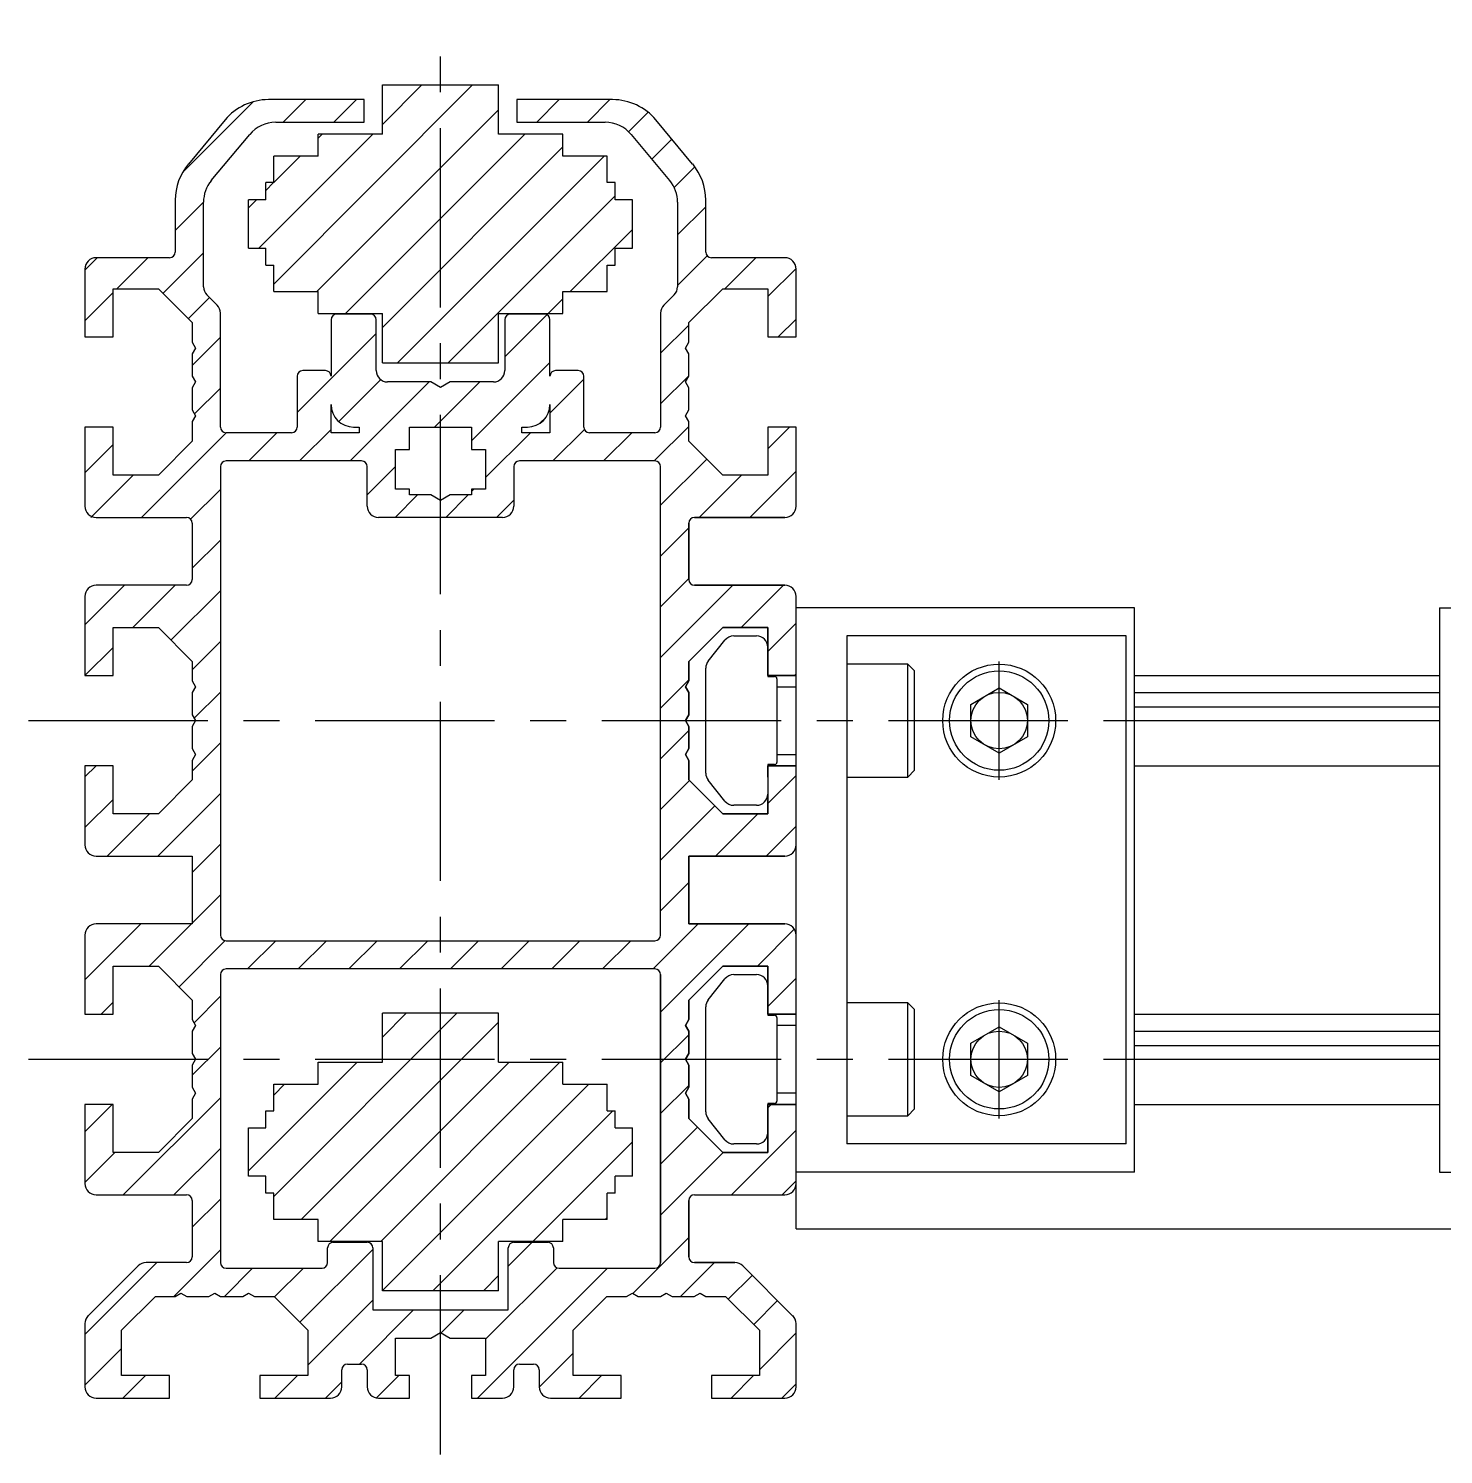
# Model space of a CAD drawing. Extents: x -2 to 4482, y -8 to 1007.
# Drawn here: x 4259.4 to 4384.8, y 187 to 313.3 of the extents above; entities that cross this region are included whole.
import ezdxf

# ---------------------------------------------------------------- set-up
doc = ezdxf.new("R2010")
doc.units = 0
doc.header["$LTSCALE"] = 0.5
doc.linetypes.add('CENTER', pattern=[50.8, 31.75, -6.35, 6.35, -6.35])
for name, color, linetype in [('MSM_CENTER', 1, 'CENTER'), ('MSM_CONTINUOUS', 7, 'CONTINUOUS'), ('MSM_NARROW', 5, 'CONTINUOUS')]:
    doc.layers.add(name, color=color, linetype=linetype)

msp = doc.modelspace()

# ---------------------------------------------------------------- linework, layer by layer
at = {"layer": 'MSM_CENTER'}
for p, q in [((4295.92, 187), (4295.92, 313.3)), ((4345.42, 246.75), (4345.42, 257.25)), ((4259.42, 252), (4482.42, 252)), ((4345.42, 216.75), (4345.42, 227.25)), ((4259.42, 222), (4482.42, 222)), ((4340.17, 222), (4350.67, 222))]:
    msp.add_line(p, q, dxfattribs=at)
at = {"layer": 'MSM_CONTINUOUS'}
for p, q in [((4290.77, 308), (4290.77, 308.3)), ((4290.77, 308.3), (4301.07, 308.3)), ((4301.07, 308), (4301.07, 308.3)), ((4289.17, 307), (4280.67, 307)), ((4289.17, 305), (4289.17, 307)), ((4290.77, 303.94), (4290.77, 308)), ((4301.07, 303.94), (4301.07, 308)), ((4311.17, 307), (4302.67, 307)), ((4302.67, 307), (4302.67, 305)), ((4276.83, 305.2), (4273.58, 301.3)), ((4281.32, 305), (4289.17, 305)), ((4302.67, 305), (4310.51, 305)), ((4318.26, 301.3), (4315.01, 305.2)), ((4275.61, 299.84), (4279.02, 303.92)), ((4290.77, 303.94), (4285.07, 303.94)), ((4285.07, 302), (4285.07, 303.94)), ((4306.77, 303.94), (4301.07, 303.94)), ((4306.77, 302), (4306.77, 303.94)), ((4312.82, 303.92), (4316.22, 299.84)), ((4285.07, 302), (4281.14, 302)), ((4281.14, 299.65), (4281.14, 302)), ((4310.7, 302), (4306.77, 302)), ((4310.7, 299.65), (4310.7, 302)), ((4281.14, 299.65), (4280.44, 299.65)), ((4280.44, 298.14), (4280.44, 299.65)), ((4311.4, 299.65), (4310.7, 299.65)), ((4311.4, 298.14), (4311.4, 299.65)), ((4272.42, 298.1), (4272.42, 293.5)), ((4280.44, 298.14), (4278.92, 298.14)), ((4278.92, 293.86), (4278.92, 298.14)), ((4312.92, 298.14), (4311.4, 298.14)), ((4312.92, 293.86), (4312.92, 298.14)), ((4319.42, 293.5), (4319.42, 298.1)), ((4274.92, 290.41), (4274.92, 297.91)), ((4316.92, 297.91), (4316.92, 290.41)), ((4278.92, 293.86), (4280.44, 293.86)), ((4280.44, 292.35), (4280.44, 293.86)), ((4311.4, 293.86), (4312.92, 293.86)), ((4311.4, 292.35), (4311.4, 293.86)), ((4264.42, 292), (4264.42, 286)), ((4271.92, 293), (4265.42, 293)), ((4280.44, 292.35), (4281.14, 292.35)), ((4281.14, 290), (4281.14, 292.35)), ((4310.7, 292.35), (4311.4, 292.35)), ((4310.7, 290), (4310.7, 292.35)), ((4326.42, 293), (4319.92, 293)), ((4327.42, 286), (4327.42, 292)), ((4266.92, 286), (4266.92, 290.25)), ((4266.92, 290.25), (4270.92, 290.25)), ((4270.92, 290.25), (4273.92, 287.25)), ((4276.12, 288.79), (4275.21, 289.71)), ((4281.14, 290), (4285.07, 290)), ((4285.07, 288.06), (4285.07, 290)), ((4306.77, 290), (4310.7, 290)), ((4306.77, 288.06), (4306.77, 290)), ((4316.62, 289.71), (4315.71, 288.79)), ((4317.92, 287.25), (4320.92, 290.25)), ((4320.92, 290.25), (4324.92, 290.25)), ((4324.92, 290.25), (4324.92, 286)), ((4276.42, 278), (4276.42, 288.09)), ((4285.07, 288.06), (4290.77, 288.06)), ((4289.72, 288), (4286.72, 288)), ((4290.77, 283.7), (4290.77, 288.06)), ((4301.07, 288.06), (4306.77, 288.06)), ((4301.07, 283.7), (4301.07, 288.06)), ((4305.12, 288), (4302.12, 288)), ((4315.42, 288.09), (4315.42, 278)), ((4273.92, 287.25), (4273.92, 285.52)), ((4286.22, 287.5), (4286.22, 282.5)), ((4290.22, 283), (4290.22, 287.5)), ((4301.62, 287.5), (4301.62, 283)), ((4305.62, 282.5), (4305.62, 287.5)), ((4317.92, 285.52), (4317.92, 287.25)), ((4264.42, 286), (4266.92, 286)), ((4273.92, 285.52), (4274.22, 285)), ((4317.62, 285), (4317.92, 285.52)), ((4324.92, 286), (4327.42, 286)), ((4274.22, 285), (4273.92, 284.48)), ((4273.92, 284.48), (4273.92, 282.52)), ((4317.92, 284.48), (4317.62, 285)), ((4317.92, 282.52), (4317.92, 284.48)), ((4285.72, 283), (4283.72, 283)), ((4290.77, 283.7), (4301.07, 283.7)), ((4308.12, 283), (4306.12, 283)), ((4273.92, 282.52), (4274.22, 282)), ((4274.22, 282), (4273.92, 281.48)), ((4283.22, 282.5), (4283.22, 278)), ((4295.05, 282), (4291.22, 282)), ((4295.92, 281.5), (4295.05, 282)), ((4296.78, 282), (4295.92, 281.5)), ((4300.62, 282), (4296.78, 282)), ((4308.62, 278), (4308.62, 282.5)), ((4317.62, 282), (4317.92, 282.52)), ((4317.92, 281.48), (4317.62, 282)), ((4273.92, 281.48), (4273.92, 279.52)), ((4317.92, 279.52), (4317.92, 281.48)), ((4273.92, 279.52), (4274.22, 279)), ((4286.22, 277.5), (4286.22, 280)), ((4305.62, 280), (4305.62, 277.5)), ((4317.62, 279), (4317.92, 279.52)), ((4266.92, 278), (4264.42, 278)), ((4264.42, 278), (4264.42, 271)), ((4266.92, 273.75), (4266.92, 278)), ((4274.22, 279), (4273.92, 278.48)), ((4273.92, 278.48), (4273.92, 276.75)), ((4288.22, 278), (4288.72, 278)), ((4288.72, 278), (4288.72, 277.5)), ((4293.17, 276), (4293.17, 278)), ((4293.17, 278), (4298.67, 278)), ((4298.67, 278), (4298.67, 276)), ((4303.12, 278), (4303.62, 278)), ((4303.12, 277.5), (4303.12, 278)), ((4317.92, 278.48), (4317.62, 279)), ((4317.92, 276.75), (4317.92, 278.48)), ((4327.42, 278), (4324.92, 278)), ((4324.92, 278), (4324.92, 273.75)), ((4327.42, 271), (4327.42, 278)), ((4273.92, 276.75), (4270.92, 273.75)), ((4282.72, 277.5), (4276.92, 277.5)), ((4288.72, 277.5), (4286.22, 277.5)), ((4305.62, 277.5), (4303.12, 277.5)), ((4314.92, 277.5), (4309.12, 277.5)), ((4320.92, 273.75), (4317.92, 276.75)), ((4291.92, 272.5), (4291.92, 276)), ((4291.92, 276), (4293.17, 276)), ((4298.67, 276), (4299.92, 276)), ((4299.92, 276), (4299.92, 272.5)), ((4276.42, 274.5), (4276.42, 233)), ((4288.92, 275), (4276.92, 275)), ((4289.42, 271), (4289.42, 274.5)), ((4302.42, 274.5), (4302.42, 271)), ((4314.92, 275), (4302.92, 275)), ((4315.42, 233), (4315.42, 274.5)), ((4270.92, 273.75), (4266.92, 273.75)), ((4324.92, 273.75), (4320.92, 273.75)), ((4293.17, 272.5), (4291.92, 272.5)), ((4293.17, 272), (4293.17, 272.5)), ((4295.05, 272), (4293.17, 272)), ((4295.92, 271.5), (4295.05, 272)), ((4296.78, 272), (4295.92, 271.5)), ((4298.67, 272), (4296.78, 272)), ((4298.67, 272.5), (4298.67, 272)), ((4299.92, 272.5), (4298.67, 272.5)), ((4265.42, 270), (4273.42, 270)), ((4273.92, 269.5), (4273.92, 264.5)), ((4301.42, 270), (4290.42, 270)), ((4317.92, 264.5), (4317.92, 269.5)), ((4317.92, 269.5), (4317.92, 264.5)), ((4318.42, 270), (4326.42, 270)), ((4326.42, 270), (4318.42, 270)), ((4273.42, 264), (4265.42, 264)), ((4326.42, 264), (4318.42, 264)), ((4318.42, 264), (4326.42, 264)), ((4264.42, 263), (4264.42, 256)), ((4327.42, 256), (4327.42, 263)), ((4328.42, 262), (4327.42, 262)), ((4327.42, 256), (4327.42, 262)), ((4328.42, 262), (4327.42, 262)), ((4357.42, 262), (4328.42, 262)), ((4357.42, 212), (4357.42, 262)), ((4384.42, 262), (4384.42, 212)), ((4384.42, 262), (4413.42, 262)), ((4266.92, 256), (4266.92, 260.25)), ((4266.92, 260.25), (4270.92, 260.25)), ((4270.92, 260.25), (4273.92, 257.25)), ((4317.92, 257.25), (4320.92, 260.25)), ((4320.92, 260.25), (4317.92, 257.25)), ((4320.92, 260.25), (4324.92, 260.25)), ((4324.92, 260.25), (4320.92, 260.25)), ((4324.92, 260.25), (4324.92, 256)), ((4324.92, 256), (4324.92, 260.25)), ((4319.64, 257.27), (4321.12, 259.12)), ((4321.9, 259.5), (4323.92, 259.5)), ((4331.92, 259.5), (4331.92, 214.5)), ((4356.68, 259.5), (4331.92, 259.5)), ((4356.68, 214.5), (4356.68, 259.5)), ((4273.92, 257.25), (4273.92, 255.52)), ((4317.92, 255.52), (4317.92, 257.25)), ((4317.92, 257.25), (4317.92, 255.52)), ((4319.42, 247.35), (4319.42, 256.65)), ((4337.32, 257), (4331.92, 257)), ((4337.92, 256.4), (4337.32, 257)), ((4337.32, 247), (4337.32, 257)), ((4337.92, 247.6), (4337.92, 256.4)), ((4264.42, 256), (4266.92, 256)), ((4273.92, 255.52), (4274.22, 255)), ((4317.62, 255), (4317.92, 255.52)), ((4317.92, 255.52), (4317.62, 255)), ((4324.92, 256), (4327.42, 256)), ((4324.92, 256), (4324.92, 255.9)), ((4327.42, 256), (4324.92, 256)), ((4324.92, 255.9), (4325.52, 255.9)), ((4325.72, 255.7), (4325.72, 248.3)), ((4327.42, 248), (4327.42, 256)), ((4327.42, 248), (4327.42, 256)), ((4357.42, 256), (4384.42, 256)), ((4274.22, 255), (4273.92, 254.48)), ((4273.92, 254.48), (4273.92, 252.52)), ((4317.92, 254.48), (4317.62, 255)), ((4317.62, 255), (4317.92, 254.48)), ((4317.92, 252.52), (4317.92, 254.48)), ((4317.92, 254.48), (4317.92, 252.52)), ((4325.72, 255), (4327.42, 255)), ((4342.92, 253.44), (4345.42, 254.89)), ((4345.42, 254.89), (4347.92, 253.44)), ((4357.42, 254.5), (4384.42, 254.5)), ((4342.92, 250.56), (4342.92, 253.44)), ((4347.92, 253.44), (4347.92, 250.56)), ((4357.42, 253.22), (4384.42, 253.22)), ((4273.92, 252.52), (4274.22, 252)), ((4274.22, 252), (4273.92, 251.48)), ((4273.92, 251.48), (4273.92, 249.52)), ((4317.62, 252), (4317.92, 252.52)), ((4317.92, 252.52), (4317.62, 252)), ((4317.92, 251.48), (4317.62, 252)), ((4317.62, 252), (4317.92, 251.48)), ((4317.92, 249.52), (4317.92, 251.48)), ((4317.92, 251.48), (4317.92, 249.52)), ((4357.42, 252), (4384.42, 252)), ((4345.42, 249.11), (4342.92, 250.56)), ((4347.92, 250.56), (4345.42, 249.11)), ((4273.92, 249.52), (4274.22, 249)), ((4274.22, 249), (4273.92, 248.48)), ((4317.62, 249), (4317.92, 249.52)), ((4317.92, 249.52), (4317.62, 249)), ((4317.92, 248.48), (4317.62, 249)), ((4317.62, 249), (4317.92, 248.48)), ((4325.72, 249), (4327.42, 249)), ((4266.92, 248), (4264.42, 248)), ((4264.42, 248), (4264.42, 241)), ((4266.92, 243.75), (4266.92, 248)), ((4273.92, 248.48), (4273.92, 246.75)), ((4317.92, 246.75), (4317.92, 248.48)), ((4317.92, 248.48), (4317.92, 246.75)), ((4324.92, 248.1), (4324.92, 248)), ((4325.52, 248.1), (4324.92, 248.1)), ((4327.42, 248), (4324.92, 248)), ((4324.92, 248), (4324.92, 243.75)), ((4324.92, 247), (4324.92, 248)), ((4324.92, 248), (4327.42, 248)), ((4327.42, 241), (4327.42, 248)), ((4327.42, 241), (4327.42, 248)), ((4337.32, 247), (4337.92, 247.6)), ((4357.42, 248), (4384.42, 248)), ((4273.92, 246.75), (4270.92, 243.75)), ((4320.92, 243.75), (4317.92, 246.75)), ((4317.92, 246.75), (4320.92, 243.75)), ((4321.12, 244.88), (4319.64, 246.73)), ((4331.92, 247), (4337.32, 247)), ((4323.92, 244.5), (4321.9, 244.5)), ((4324.92, 243.75), (4324.92, 245)), ((4270.92, 243.75), (4266.92, 243.75)), ((4324.92, 243.75), (4320.92, 243.75)), ((4320.92, 243.75), (4324.92, 243.75)), ((4265.42, 240), (4273.92, 240)), ((4273.92, 240), (4273.92, 234)), ((4317.92, 234), (4317.92, 240)), ((4317.92, 240), (4326.42, 240)), ((4317.92, 240), (4317.92, 234)), ((4326.42, 240), (4317.92, 240)), ((4327.42, 233), (4327.42, 241)), ((4327.42, 233), (4327.42, 241)), ((4273.92, 234), (4265.42, 234)), ((4326.42, 234), (4317.92, 234)), ((4317.92, 234), (4326.42, 234)), ((4264.42, 233), (4264.42, 226)), ((4276.92, 232.5), (4314.92, 232.5)), ((4327.42, 226), (4327.42, 233)), ((4327.42, 226), (4327.42, 233)), ((4266.92, 226), (4266.92, 230.25)), ((4266.92, 230.25), (4270.92, 230.25)), ((4270.92, 230.25), (4273.92, 227.25)), ((4314.92, 230), (4276.92, 230)), ((4317.92, 227.25), (4320.92, 230.25)), ((4320.92, 230.25), (4317.92, 227.25)), ((4320.92, 230.25), (4324.92, 230.25)), ((4324.92, 230.25), (4320.92, 230.25)), ((4324.92, 230.25), (4324.92, 226)), ((4324.92, 226), (4324.92, 230.25)), ((4276.42, 229.5), (4276.42, 204)), ((4315.42, 204), (4315.42, 229.5)), ((4315.42, 229.5), (4315.42, 204)), ((4319.64, 227.27), (4321.12, 229.12)), ((4321.9, 229.5), (4323.92, 229.5)), ((4273.92, 227.25), (4273.92, 225.52)), ((4290.77, 225.8), (4290.77, 226.1)), ((4301.07, 226.1), (4290.77, 226.1)), ((4301.07, 225.8), (4301.07, 226.1)), ((4317.92, 225.52), (4317.92, 227.25)), ((4317.92, 227.25), (4317.92, 225.52)), ((4319.42, 217.35), (4319.42, 226.65)), ((4337.32, 227), (4331.92, 227)), ((4337.92, 226.4), (4337.32, 227)), ((4337.32, 217), (4337.32, 227)), ((4337.92, 217.6), (4337.92, 226.4)), ((4264.42, 226), (4266.92, 226)), ((4273.92, 225.52), (4274.22, 225)), ((4274.22, 225), (4273.92, 224.48)), ((4290.77, 221.74), (4290.77, 225.8)), ((4301.07, 221.74), (4301.07, 225.8)), ((4317.62, 225), (4317.92, 225.52)), ((4317.92, 225.52), (4317.62, 225)), ((4317.92, 224.48), (4317.62, 225)), ((4317.62, 225), (4317.92, 224.48)), ((4324.92, 226), (4327.42, 226)), ((4324.92, 226), (4324.92, 225.9)), ((4327.42, 226), (4324.92, 226)), ((4324.92, 225.9), (4325.52, 225.9)), ((4325.72, 225.7), (4325.72, 218.3)), ((4327.42, 225), (4325.72, 225)), ((4327.42, 218), (4327.42, 226)), ((4327.42, 218), (4327.42, 226)), ((4342.92, 223.44), (4345.42, 224.89)), ((4345.42, 224.89), (4347.92, 223.44)), ((4357.42, 226), (4384.42, 226)), ((4273.92, 224.48), (4273.92, 222.52)), ((4317.92, 222.52), (4317.92, 224.48)), ((4317.92, 224.48), (4317.92, 222.52)), ((4357.42, 224.5), (4384.42, 224.5)), ((4273.92, 222.52), (4274.22, 222)), ((4317.62, 222), (4317.92, 222.52)), ((4317.92, 222.52), (4317.62, 222)), ((4342.92, 220.56), (4342.92, 223.44)), ((4347.92, 223.44), (4347.92, 220.56)), ((4357.42, 223.22), (4384.42, 223.22)), ((4274.22, 222), (4273.92, 221.48)), ((4273.92, 221.48), (4273.92, 219.52)), ((4285.07, 221.74), (4290.77, 221.74)), ((4285.07, 219.8), (4285.07, 221.74)), ((4301.07, 221.74), (4306.77, 221.74)), ((4306.77, 219.8), (4306.77, 221.74)), ((4317.92, 221.48), (4317.62, 222)), ((4317.62, 222), (4317.92, 221.48)), ((4317.92, 219.52), (4317.92, 221.48)), ((4317.92, 221.48), (4317.92, 219.52)), ((4357.42, 222), (4384.42, 222)), ((4281.14, 219.8), (4285.07, 219.8)), ((4281.14, 217.45), (4281.14, 219.8)), ((4306.77, 219.8), (4310.7, 219.8)), ((4310.7, 217.45), (4310.7, 219.8)), ((4345.42, 219.11), (4342.92, 220.56)), ((4347.92, 220.56), (4345.42, 219.11)), ((4273.92, 219.52), (4274.22, 219)), ((4274.22, 219), (4273.92, 218.48)), ((4317.62, 219), (4317.92, 219.52)), ((4317.92, 219.52), (4317.62, 219)), ((4317.92, 218.48), (4317.62, 219)), ((4317.62, 219), (4317.92, 218.48)), ((4327.42, 219), (4325.72, 219)), ((4266.92, 218), (4264.42, 218)), ((4264.42, 218), (4264.42, 211)), ((4266.92, 213.75), (4266.92, 218)), ((4273.92, 218.48), (4273.92, 216.75)), ((4280.44, 217.45), (4281.14, 217.45)), ((4280.44, 215.94), (4280.44, 217.45)), ((4310.7, 217.45), (4311.4, 217.45)), ((4311.4, 215.94), (4311.4, 217.45)), ((4317.92, 216.75), (4317.92, 218.48)), ((4317.92, 218.48), (4317.92, 216.75)), ((4325.52, 218.1), (4324.92, 218.1)), ((4324.92, 218.1), (4324.92, 218)), ((4327.42, 218), (4324.92, 218)), ((4324.92, 218), (4324.92, 213.75)), ((4324.92, 213.75), (4324.92, 218)), ((4324.92, 218), (4327.42, 218)), ((4327.42, 207), (4327.42, 218)), ((4327.42, 207), (4327.42, 218)), ((4337.32, 217), (4337.92, 217.6)), ((4357.42, 218), (4384.42, 218)), ((4273.92, 216.75), (4270.92, 213.75)), ((4320.92, 213.75), (4317.92, 216.75)), ((4317.92, 216.75), (4320.92, 213.75)), ((4321.12, 214.88), (4319.64, 216.73)), ((4331.92, 217), (4337.32, 217)), ((4278.92, 215.94), (4280.44, 215.94)), ((4278.92, 211.66), (4278.92, 215.94)), ((4311.4, 215.94), (4312.92, 215.94)), ((4312.92, 211.66), (4312.92, 215.94)), ((4270.92, 213.75), (4266.92, 213.75)), ((4324.92, 213.75), (4320.92, 213.75)), ((4320.92, 213.75), (4324.92, 213.75)), ((4323.92, 214.5), (4321.9, 214.5)), ((4356.68, 214.5), (4331.92, 214.5)), ((4280.44, 211.66), (4278.92, 211.66)), ((4280.44, 210.15), (4280.44, 211.66)), ((4312.92, 211.66), (4311.4, 211.66)), ((4311.4, 210.15), (4311.4, 211.66)), ((4328.42, 212), (4327.42, 212)), ((4328.42, 212), (4327.42, 212)), ((4328.42, 212), (4327.42, 212)), ((4357.42, 212), (4328.42, 212)), ((4384.42, 212), (4413.42, 212)), ((4265.42, 210), (4273.42, 210)), ((4281.14, 210.15), (4280.44, 210.15)), ((4281.14, 207.8), (4281.14, 210.15)), ((4311.4, 210.15), (4310.7, 210.15)), ((4310.7, 207.8), (4310.7, 210.15)), ((4318.42, 210), (4326.42, 210)), ((4273.92, 209.5), (4273.92, 204.5)), ((4317.92, 204.5), (4317.92, 209.5)), ((4317.92, 209.5), (4317.92, 204.5)), ((4285.07, 207.8), (4281.14, 207.8)), ((4285.07, 205.86), (4285.07, 207.8)), ((4310.7, 207.8), (4306.77, 207.8)), ((4306.77, 205.86), (4306.77, 207.8)), ((4327.42, 207), (4414.42, 207)), ((4290.77, 205.86), (4285.07, 205.86)), ((4285.92, 204), (4285.92, 205.3)), ((4286.42, 205.8), (4289.42, 205.8)), ((4289.92, 205.3), (4289.92, 199.8)), ((4290.77, 201.5), (4290.77, 205.86)), ((4306.77, 205.86), (4301.07, 205.86)), ((4301.07, 201.5), (4301.07, 205.86)), ((4301.92, 199.8), (4301.92, 205.3)), ((4302.42, 205.8), (4305.42, 205.8)), ((4305.92, 205.3), (4305.92, 204)), ((4269.12, 203.71), (4264.71, 199.29)), ((4273.42, 204), (4269.83, 204)), ((4276.92, 203.5), (4285.42, 203.5)), ((4306.42, 203.5), (4314.92, 203.5)), ((4322, 204), (4318.42, 204)), ((4318.42, 204), (4322, 204)), ((4327.12, 199.29), (4322.71, 203.71)), ((4267.67, 198), (4270.67, 201)), ((4270.67, 201), (4272.4, 201)), ((4272.4, 201), (4272.92, 201.3)), ((4272.92, 201.3), (4273.44, 201)), ((4273.44, 201), (4275.4, 201)), ((4275.4, 201), (4275.92, 201.3)), ((4275.92, 201.3), (4276.44, 201)), ((4276.44, 201), (4278.4, 201)), ((4278.4, 201), (4278.92, 201.3)), ((4278.92, 201.3), (4279.44, 201)), ((4279.44, 201), (4281.17, 201)), ((4281.17, 201), (4284.17, 198)), ((4301.07, 201.5), (4290.77, 201.5)), ((4307.67, 198), (4310.67, 201)), ((4310.67, 201), (4312.4, 201)), ((4312.4, 201), (4312.92, 201.3)), ((4312.92, 201.3), (4313.44, 201)), ((4313.44, 201), (4315.4, 201)), ((4315.4, 201), (4315.92, 201.3)), ((4315.92, 201.3), (4316.44, 201)), ((4316.44, 201), (4318.4, 201)), ((4318.4, 201), (4318.92, 201.3)), ((4318.92, 201.3), (4319.44, 201)), ((4319.44, 201), (4321.17, 201)), ((4321.17, 201), (4324.17, 198)), ((4289.92, 199.8), (4301.92, 199.8)), ((4264.42, 198.59), (4264.42, 193)), ((4327.42, 193), (4327.42, 198.59)), ((4267.67, 194), (4267.67, 198)), ((4284.17, 198), (4284.17, 194)), ((4291.92, 197.3), (4295.05, 197.3)), ((4291.92, 194), (4291.92, 197.3)), ((4295.05, 197.3), (4295.92, 197.8)), ((4295.92, 197.8), (4296.78, 197.3)), ((4296.78, 197.3), (4299.92, 197.3)), ((4299.92, 197.3), (4299.92, 194)), ((4307.67, 194), (4307.67, 198)), ((4324.17, 198), (4324.17, 194)), ((4287.67, 195), (4288.92, 195)), ((4302.92, 195), (4304.17, 195)), ((4271.92, 194), (4267.67, 194)), ((4271.92, 192), (4271.92, 194)), ((4279.92, 194), (4279.92, 192)), ((4284.17, 194), (4279.92, 194)), ((4287.17, 193), (4287.17, 194.5)), ((4289.42, 194.5), (4289.42, 193)), ((4293.17, 194), (4291.92, 194)), ((4293.17, 192), (4293.17, 194)), ((4298.67, 194), (4298.67, 192)), ((4299.92, 194), (4298.67, 194)), ((4302.42, 193), (4302.42, 194.5)), ((4304.67, 194.5), (4304.67, 193)), ((4311.92, 194), (4307.67, 194)), ((4311.92, 192), (4311.92, 194)), ((4324.17, 194), (4319.92, 194)), ((4319.92, 194), (4319.92, 192)), ((4265.42, 192), (4271.92, 192)), ((4279.92, 192), (4286.17, 192)), ((4290.42, 192), (4293.17, 192)), ((4298.67, 192), (4301.42, 192)), ((4305.67, 192), (4311.92, 192)), ((4319.92, 192), (4326.42, 192))]:
    msp.add_line(p, q, dxfattribs=at)
for centre, radius in [((4345.42, 252), 5), ((4345.42, 252), 4.4), ((4345.42, 252), 2.5), ((4345.42, 222), 5), ((4345.42, 222), 4.4), ((4345.42, 222), 2.5)]:
    msp.add_circle(centre, radius, dxfattribs=at)
for centre, radius, start, end in [((4280.67, 302), 5, 90, 140.19), ((4311.17, 302), 5, 39.81, 90), ((4281.32, 302), 3, 90, 140.19), ((4310.51, 302), 3, 39.81, 90), ((4277.42, 298.1), 5, 140.19, 180), ((4314.42, 298.1), 5, 0, 39.81), ((4277.92, 297.91), 3, 140.19, 180), ((4313.92, 297.91), 3, 0, 39.81), ((4271.92, 293.5), 0.5, 270, 0), ((4319.92, 293.5), 0.5, 180, 270), ((4265.42, 292), 1, 90, 180), ((4326.42, 292), 1, 0, 90), ((4275.92, 290.41), 1, 180, 225), ((4315.92, 290.41), 1, 315, 0), ((4275.42, 288.09), 1, 0, 45), ((4286.72, 287.5), 0.5, 90, 180), ((4289.72, 287.5), 0.5, 0, 90), ((4302.12, 287.5), 0.5, 90, 180), ((4305.12, 287.5), 0.5, 0, 90), ((4316.42, 288.09), 1, 135, 180), ((4283.72, 282.5), 0.5, 90, 180), ((4285.72, 282.5), 0.5, 0, 90), ((4291.22, 283), 1, 180, 270), ((4300.62, 283), 1, 270, 0), ((4306.12, 282.5), 0.5, 90, 180), ((4308.12, 282.5), 0.5, 0, 90), ((4288.22, 280), 2, 180, 270), ((4303.62, 280), 2, 270, 0), ((4276.92, 278), 0.5, 180, 270), ((4282.72, 278), 0.5, 270, 0), ((4309.12, 278), 0.5, 180, 270), ((4314.92, 278), 0.5, 270, 0), ((4276.92, 274.5), 0.5, 90, 180), ((4288.92, 274.5), 0.5, 0, 90), ((4302.92, 274.5), 0.5, 90, 180), ((4314.92, 274.5), 0.5, 0, 90), ((4265.42, 271), 1, 180, 270), ((4290.42, 271), 1, 180, 270), ((4301.42, 271), 1, 270, 0), ((4326.42, 271), 1, 270, 0), ((4326.42, 271), 1, 270, 0), ((4273.42, 269.5), 0.5, 0, 90), ((4318.42, 269.5), 0.5, 90, 180), ((4318.42, 269.5), 0.5, 90, 180), ((4265.42, 263), 1, 90, 180), ((4273.42, 264.5), 0.5, 270, 0), ((4318.42, 264.5), 0.5, 180, 270), ((4318.42, 264.5), 0.5, 180, 270), ((4326.42, 263), 1, 0, 90), ((4326.42, 263), 1, 0, 90), ((4321.9, 258.5), 1, 90, 141.3402), ((4323.92, 258.5), 1, 0, 90), ((4320.42, 256.65), 1, 141.3402, 180), ((4325.52, 255.7), 0.2, 0, 90), ((4325.52, 248.3), 0.2, 270, 0), ((4320.42, 247.35), 1, 180, 218.6598), ((4323.92, 245.5), 1, 270, 0), ((4321.9, 245.5), 1, 218.6598, 270), ((4265.42, 241), 1, 180, 270), ((4326.42, 241), 1, 270, 0), ((4326.42, 241), 1, 270, 0), ((4265.42, 233), 1, 90, 180), ((4326.42, 233), 1, 0, 90), ((4326.42, 233), 1, 0, 90), ((4276.92, 233), 0.5, 180, 270), ((4314.92, 233), 0.5, 270, 0), ((4314.92, 233), 0.5, 270, 0), ((4276.92, 229.5), 0.5, 90, 180), ((4314.92, 229.5), 0.5, 0, 90), ((4314.92, 229.5), 0.5, 0, 90), ((4321.9, 228.5), 1, 90, 141.3402), ((4323.92, 228.5), 1, 0, 90), ((4320.42, 226.65), 1, 141.3402, 180), ((4325.52, 225.7), 0.2, 0, 90), ((4320.42, 217.35), 1, 180, 218.6598), ((4325.52, 218.3), 0.2, 270, 0), ((4321.9, 215.5), 1, 218.6598, 270), ((4323.92, 215.5), 1, 270, 0), ((4265.42, 211), 1, 180, 270), ((4326.42, 211), 1, 270, 0), ((4326.42, 211), 1, 270, 0), ((4273.42, 209.5), 0.5, 0, 90), ((4318.42, 209.5), 0.5, 90, 180), ((4318.42, 209.5), 0.5, 90, 180), ((4286.42, 205.3), 0.5, 90, 180), ((4289.42, 205.3), 0.5, 0, 90), ((4302.42, 205.3), 0.5, 90, 180), ((4305.42, 205.3), 0.5, 0, 90), ((4269.83, 203), 1, 90, 135), ((4273.42, 204.5), 0.5, 270, 0), ((4276.92, 204), 0.5, 180, 270), ((4285.42, 204), 0.5, 270, 0), ((4306.42, 204), 0.5, 180, 270), ((4314.92, 204), 0.5, 270, 0), ((4314.92, 204), 0.5, 270, 0), ((4318.42, 204.5), 0.5, 180, 270), ((4318.42, 204.5), 0.5, 180, 270), ((4322, 203), 1, 45, 90), ((4322, 203), 1, 45, 90), ((4265.42, 198.59), 1, 135, 180), ((4326.42, 198.59), 1, 0, 45), ((4287.67, 194.5), 0.5, 90, 180), ((4288.92, 194.5), 0.5, 0, 90), ((4302.92, 194.5), 0.5, 90, 180), ((4304.17, 194.5), 0.5, 0, 90), ((4265.42, 193), 1, 180, 270), ((4286.17, 193), 1, 270, 0), ((4290.42, 193), 1, 180, 270), ((4301.42, 193), 1, 270, 0), ((4305.67, 193), 1, 180, 270), ((4326.42, 193), 1, 270, 0)]:
    msp.add_arc(centre, radius, start, end, dxfattribs=at)
at = {"layer": 'MSM_NARROW'}
for p, q in [((4281.14, 290.67), (4298.76, 308.3)), ((4290.77, 304.79), (4294.27, 308.3)), ((4281.99, 305), (4283.99, 307)), ((4286.48, 305), (4288.48, 307)), ((4304.44, 305), (4306.44, 307)), ((4308.93, 305), (4310.93, 307)), ((4273.08, 300.58), (4279.31, 306.81)), ((4284.95, 290), (4301.07, 306.11)), ((4312.59, 304.16), (4314.31, 305.89)), ((4279.83, 293.86), (4289.91, 303.94)), ((4285.07, 303.58), (4285.42, 303.94)), ((4287.5, 288.06), (4303.38, 303.94)), ((4314.64, 301.73), (4316.42, 303.51)), ((4281.14, 299.65), (4283.48, 302)), ((4290.77, 286.83), (4306.77, 302.83)), ((4292.12, 283.7), (4310.42, 302)), ((4316.62, 299.21), (4318.45, 301.05)), ((4280.44, 298.95), (4281.13, 299.65)), ((4278.92, 297.43), (4279.62, 298.14)), ((4296.61, 283.7), (4311.4, 298.48)), ((4272.42, 295.42), (4274.92, 297.93)), ((4316.92, 295.02), (4319.42, 297.52)), ((4307.4, 290), (4312.92, 295.51)), ((4271.32, 289.84), (4274.92, 293.43)), ((4316.92, 290.53), (4319.55, 293.17)), ((4264.42, 291.91), (4265.5, 293)), ((4267.24, 290.25), (4269.99, 293)), ((4321.12, 290.25), (4323.87, 293)), ((4324.92, 289.55), (4327.42, 292.05)), ((4264.42, 287.42), (4266.92, 289.92)), ((4273.57, 287.6), (4275.44, 289.47)), ((4305.46, 288.06), (4306.77, 289.36)), ((4301.62, 284.21), (4305.34, 287.94)), ((4315.42, 284.54), (4317.92, 287.04)), ((4325.85, 286), (4327.42, 287.56)), ((4273.92, 283.45), (4276.42, 285.95)), ((4283.22, 279.28), (4290.22, 286.28)), ((4298.67, 276.77), (4305.62, 283.72)), ((4286.91, 278.49), (4290.62, 282.2)), ((4287.91, 275), (4294.91, 282)), ((4295.4, 278), (4299.4, 282)), ((4305.62, 279.23), (4308.62, 282.23)), ((4315.42, 280.05), (4317.92, 282.55)), ((4274.12, 279.17), (4276.42, 281.46)), ((4304.72, 278.34), (4305.28, 278.89)), ((4314.85, 275), (4317.92, 278.06)), ((4324.92, 276.08), (4326.83, 278)), ((4269.44, 270), (4276.94, 277.5)), ((4278.93, 275), (4281.43, 277.5)), ((4283.42, 275), (4286.22, 277.79)), ((4299.92, 273.53), (4303.88, 277.5)), ((4305.87, 275), (4308.67, 277.79)), ((4310.36, 275), (4312.86, 277.5)), ((4264.42, 273.95), (4266.92, 276.45)), ((4289.42, 272.01), (4291.92, 274.51)), ((4315.42, 271.07), (4319.51, 275.16)), ((4323.32, 270), (4327.42, 274.09)), ((4264.95, 270), (4268.7, 273.75)), ((4318.83, 270), (4322.58, 273.75)), ((4273.77, 269.84), (4276.42, 272.48)), ((4291.89, 270), (4293.89, 272)), ((4296.38, 270), (4298.38, 272)), ((4298.67, 272.28), (4298.88, 272.5)), ((4300.87, 270), (4302.42, 271.54)), ((4315.42, 266.58), (4317.92, 269.08)), ((4273.92, 265.49), (4276.42, 267.99)), ((4264.42, 260.48), (4267.93, 264)), ((4268.67, 260.25), (4272.42, 264)), ((4315.42, 262.09), (4317.92, 264.59)), ((4315.42, 257.6), (4321.81, 264)), ((4322.55, 260.25), (4326.3, 264)), ((4272.04, 259.13), (4276.42, 263.5)), ((4324.92, 258.12), (4327.42, 260.62)), ((4273.92, 256.51), (4276.42, 259.01)), ((4264.42, 256), (4266.92, 258.49)), ((4264.42, 255.99), (4264.42, 256)), ((4315.42, 253.11), (4317.92, 255.61)), ((4327.28, 256), (4327.42, 256.13)), ((4274.1, 252.21), (4276.42, 254.52)), ((4315.42, 248.62), (4317.92, 251.12)), ((4273.92, 247.53), (4276.42, 250.03)), ((4264.42, 247.01), (4265.4, 248)), ((4315.42, 244.13), (4317.98, 246.69)), ((4324.92, 244.65), (4327.42, 247.15)), ((4264.42, 242.52), (4266.92, 245.02)), ((4270.87, 240), (4276.42, 245.54)), ((4315.42, 239.64), (4320.22, 244.45)), ((4266.38, 240), (4270.13, 243.75)), ((4320.27, 240), (4324.02, 243.75)), ((4324.76, 240), (4327.42, 242.66)), ((4273.92, 238.55), (4276.42, 241.05)), ((4315.42, 235.15), (4317.92, 237.65)), ((4273.92, 234.06), (4276.42, 236.56)), ((4264.42, 229.05), (4269.36, 234)), ((4270.1, 230.25), (4273.85, 234)), ((4273.85, 234), (4273.92, 234.06)), ((4314.76, 230), (4318.76, 234)), ((4315.42, 226.17), (4323.25, 234)), ((4272.76, 228.41), (4276.85, 232.51)), ((4278.83, 230), (4281.33, 232.5)), ((4283.32, 230), (4285.82, 232.5)), ((4287.81, 230), (4290.31, 232.5)), ((4292.3, 230), (4294.8, 232.5)), ((4296.79, 230), (4299.29, 232.5)), ((4301.28, 230), (4303.78, 232.5)), ((4305.77, 230), (4308.27, 232.5)), ((4310.27, 230), (4312.77, 232.5)), ((4323.99, 230.25), (4327.26, 233.53)), ((4324.92, 226.69), (4327.42, 229.19)), ((4274.08, 225.24), (4276.42, 227.58)), ((4265.85, 226), (4266.92, 227.06)), ((4281.14, 209.85), (4297.38, 226.1)), ((4290.77, 223.97), (4292.89, 226.1)), ((4283.57, 207.8), (4301.07, 225.29)), ((4315.42, 221.68), (4317.92, 224.18)), ((4273.92, 220.59), (4276.42, 223.09)), ((4278.92, 212.12), (4288.53, 221.74)), ((4286.12, 205.86), (4302, 221.74)), ((4290.62, 205.86), (4306.5, 221.74)), ((4281.14, 218.83), (4282.1, 219.8)), ((4290.77, 201.52), (4309.05, 219.8)), ((4267.81, 210), (4276.42, 218.6)), ((4315.42, 217.19), (4317.92, 219.69)), ((4264.42, 215.58), (4266.83, 218)), ((4295.24, 201.5), (4311.19, 217.45)), ((4324.92, 217.71), (4325.21, 218)), ((4315.42, 212.7), (4318.69, 215.98)), ((4321.7, 210), (4327.42, 215.72)), ((4264.42, 211.09), (4267.07, 213.75)), ((4272.3, 210), (4276.42, 214.11)), ((4304.09, 205.86), (4312.92, 214.69)), ((4315.42, 208.21), (4320.96, 213.75)), ((4326.19, 210), (4327.42, 211.23)), ((4273.92, 207.12), (4276.42, 209.62)), ((4310.52, 207.8), (4310.7, 207.98)), ((4312.97, 201.27), (4317.92, 206.22)), ((4272.28, 201), (4276.42, 205.13)), ((4283.46, 198.71), (4289.92, 205.16)), ((4301.92, 203.69), (4304.03, 205.8)), ((4264.42, 197.62), (4270.79, 204)), ((4276.77, 201), (4279.27, 203.5)), ((4281.22, 200.95), (4283.77, 203.5)), ((4299.21, 192), (4310.71, 203.5)), ((4299.92, 197.2), (4306.25, 203.53)), ((4317.19, 201), (4320.19, 204)), ((4299.73, 201.5), (4301.07, 202.84)), ((4321.42, 200.75), (4323.55, 202.87)), ((4284.17, 194.92), (4289.92, 200.67)), ((4288.74, 195), (4293.54, 199.8)), ((4295.99, 197.76), (4298.03, 199.8)), ((4323.67, 198.5), (4325.79, 200.63)), ((4324.17, 194.51), (4327.42, 197.76)), ((4264.42, 193.13), (4267.67, 196.38)), ((4304.67, 192.97), (4307.67, 195.97)), ((4267.77, 192), (4269.77, 194)), ((4281.25, 192), (4283.25, 194)), ((4285.74, 192), (4287.17, 193.43)), ((4290.24, 192.02), (4292.23, 194)), ((4308.19, 192), (4310.19, 194)), ((4321.66, 192), (4323.66, 194)), ((4326.15, 192), (4327.42, 193.27))]:
    msp.add_line(p, q, dxfattribs=at)

doc.saveas('drawing.dxf')
